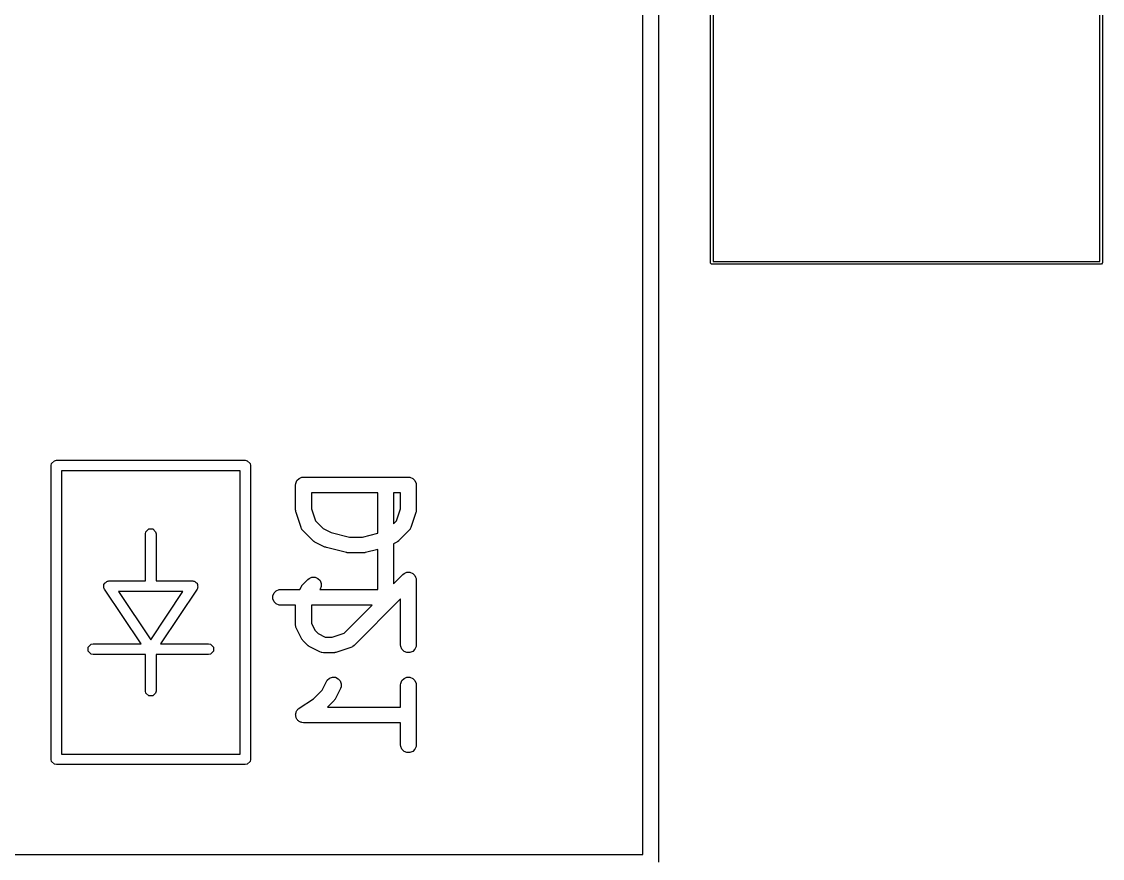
# Model space of a CAD drawing. Extents: x 100 to 190, y -154 to -36.
# Drawn here: x 174.98 to 185.28, y -76.16 to -68.19 of the extents above; entities that cross this region are included whole.
import ezdxf

# ---------------------------------------------------------------- set-up
doc = ezdxf.new("R2010")
doc.units = 0
doc.layers.add('BLACK', color=7, linetype='CONTINUOUS')

msp = doc.modelspace()

# ---------------------------------------------------------------- linework, layer by layer
at = {"layer": 'BLACK', "linetype": 'CONTINUOUS'}
for p, q in [((181.05, -57.15), (181.05, -76.2)), ((180.9, -76.125), (180.9, -57.225)), ((181.5465, -70.4869), (181.5465, -66.733871)), ((185.2549, -70.4742), (185.2549, -66.707063)), ((185.2803, -66.729576), (185.2803, -70.4869)), ((181.5719, -66.753593), (181.5719, -70.4742)), ((181.547467, -70.49176), (181.5465, -70.4869)), ((181.55434, -70.498633), (181.547467, -70.49176)), ((181.5592, -70.4996), (181.55434, -70.498633)), ((185.2676, -70.4996), (181.5592, -70.4996)), ((181.5719, -70.4742), (185.2549, -70.4742)), ((185.27246, -70.498633), (185.2676, -70.4996)), ((185.279333, -70.49176), (185.27246, -70.498633)), ((185.2803, -70.4869), (185.279333, -70.49176)), ((175.2625, -72.41875), (175.266306, -72.399616)), ((175.266306, -72.399616), (175.293366, -72.372556)), ((175.293366, -72.372556), (175.3125, -72.36875)), ((175.3125, -72.36875), (177.1125, -72.36875)), ((177.1125, -72.36875), (177.131634, -72.372556)), ((177.131634, -72.372556), (177.158694, -72.399616)), ((177.158694, -72.399616), (177.1625, -72.41875)), ((175.2625, -75.21875), (175.2625, -72.41875)), ((175.3625, -72.46875), (175.3625, -75.16875)), ((177.0625, -72.46875), (175.3625, -72.46875)), ((177.0625, -75.16875), (177.0625, -72.46875)), ((177.1625, -72.41875), (177.1625, -75.21875)), ((177.592319, -72.604464), (177.59376, -72.589832)), ((177.592319, -72.842559), (177.592319, -72.604464)), ((177.59376, -72.589832), (177.604959, -72.562796)), ((177.604959, -72.562796), (177.625651, -72.542104)), ((177.625651, -72.542104), (177.652687, -72.530905)), ((177.652687, -72.530905), (177.667319, -72.529464)), ((177.667319, -72.529464), (178.667319, -72.529464)), ((178.667319, -72.529464), (178.681951, -72.530905)), ((178.681951, -72.530905), (178.708987, -72.542104)), ((178.708987, -72.542104), (178.729679, -72.562796)), ((178.729679, -72.562796), (178.740878, -72.589832)), ((178.740878, -72.589832), (178.742319, -72.604464)), ((178.742319, -72.604464), (178.742319, -72.842559)), ((178.375, -72.679464), (177.742319, -72.679464)), ((177.742319, -72.679464), (177.742319, -72.830388)), ((178.375, -73.064519), (178.375, -72.679464)), ((178.592319, -72.679464), (178.525, -72.679464)), ((178.525, -72.679464), (178.525, -72.974048)), ((178.592319, -72.830389), (178.592319, -72.679464)), ((177.593048, -72.849964), (177.592319, -72.842559)), ((177.592908, -72.851939), (177.593048, -72.849964)), ((177.593498, -72.854536), (177.592908, -72.851939)), ((177.59376, -72.857191), (177.593498, -72.854536)), ((177.594518, -72.859022), (177.59376, -72.857191)), ((177.596168, -72.866276), (177.594518, -72.859022)), ((177.643787, -73.009133), (177.596168, -72.866276)), ((177.742319, -72.830388), (177.78049, -72.944902)), ((178.554148, -72.944901), (178.592319, -72.830389)), ((178.73847, -72.866277), (178.690851, -73.009133)), ((178.740119, -72.859021), (178.73847, -72.866277)), ((178.740878, -72.857191), (178.740119, -72.859021)), ((178.741139, -72.854537), (178.740878, -72.857191)), ((178.74173, -72.85194), (178.741139, -72.854537)), ((178.742319, -72.842559), (178.741589, -72.849965)), ((178.741589, -72.849965), (178.74173, -72.85194)), ((177.649781, -73.022558), (177.643787, -73.009133)), ((177.78049, -72.944902), (177.854603, -73.019015)), ((177.854603, -73.019015), (177.93159, -73.057508)), ((178.525, -72.974048), (178.554148, -72.944901)), ((178.690851, -73.009133), (178.684857, -73.022559)), ((176.1625, -73.06875), (176.166306, -73.049616)), ((176.1625, -73.51875), (176.1625, -73.06875)), ((176.166306, -73.049616), (176.193366, -73.022556)), ((176.193366, -73.022556), (176.231634, -73.022556)), ((176.231634, -73.022556), (176.258694, -73.049616)), ((176.258694, -73.049616), (176.2625, -73.06875)), ((176.2625, -73.06875), (176.2625, -73.51875)), ((177.651546, -73.024593), (177.649781, -73.022558)), ((177.652578, -73.027084), (177.651546, -73.024593)), ((177.661905, -73.038449), (177.652578, -73.027084)), ((177.757143, -73.133687), (177.661905, -73.038449)), ((177.93159, -73.057508), (178.105124, -73.100892)), ((178.105124, -73.100892), (178.229513, -73.100892)), ((178.229513, -73.100892), (178.375, -73.064519)), ((178.672733, -73.038449), (178.577494, -73.133687)), ((178.682061, -73.027084), (178.672733, -73.038449)), ((178.683092, -73.024593), (178.682061, -73.027084)), ((178.684857, -73.022559), (178.683092, -73.024593)), ((177.762893, -73.138407), (177.757143, -73.133687)), ((177.764192, -73.139904), (177.762893, -73.138407)), ((177.766446, -73.141323), (177.764192, -73.139904)), ((177.768508, -73.143015), (177.766446, -73.141323)), ((177.77034, -73.143773), (177.768508, -73.143015)), ((177.776635, -73.147736), (177.77034, -73.143773)), ((177.871873, -73.195355), (177.776635, -73.147736)), ((177.872942, -73.195764), (177.871873, -73.195355)), ((177.873378, -73.196087), (177.872942, -73.195764)), ((177.879514, -73.198279), (177.873378, -73.196087)), ((177.885604, -73.20061), (177.879514, -73.198279)), ((177.886144, -73.200648), (177.885604, -73.20061)), ((177.887224, -73.201034), (177.886144, -73.200648)), ((178.0777, -73.248653), (177.887224, -73.201034)), ((178.375, -73.219137), (178.256937, -73.248653)), ((178.375, -73.6), (178.375, -73.219137)), ((178.558002, -73.147736), (178.525, -73.164237)), ((178.525, -73.164237), (178.525, -73.545478)), ((178.564298, -73.143772), (178.558002, -73.147736)), ((178.566128, -73.143015), (178.564298, -73.143772)), ((178.568186, -73.141325), (178.566128, -73.143015)), ((178.570445, -73.139904), (178.568186, -73.141325)), ((178.571744, -73.138405), (178.570445, -73.139904)), ((178.577494, -73.133687), (178.571744, -73.138405)), ((178.080236, -73.249028), (178.0777, -73.248653)), ((178.081258, -73.249451), (178.080236, -73.249028)), ((178.08677, -73.249993), (178.081258, -73.249451)), ((178.092244, -73.250803), (178.08677, -73.249993)), ((178.093336, -73.25064), (178.092244, -73.250803)), ((178.09589, -73.250892), (178.093336, -73.25064)), ((178.238747, -73.250892), (178.09589, -73.250892)), ((178.2413, -73.25064), (178.238747, -73.250892)), ((178.242393, -73.250803), (178.2413, -73.25064)), ((178.247866, -73.249993), (178.242393, -73.250803)), ((178.253379, -73.249451), (178.247866, -73.249993)), ((178.2544, -73.249028), (178.253379, -73.249451)), ((178.256937, -73.248653), (178.2544, -73.249028)), ((175.770956, -73.540928), (175.783069, -73.532852)), ((175.783069, -73.532852), (175.793366, -73.522556)), ((175.793366, -73.522556), (175.800703, -73.521096)), ((175.800703, -73.521096), (175.802797, -73.519701)), ((175.802797, -73.519701), (175.805251, -73.520191)), ((175.805251, -73.520191), (175.8125, -73.51875)), ((175.8125, -73.51875), (176.1625, -73.51875)), ((176.2625, -73.51875), (176.6125, -73.51875)), ((176.6125, -73.51875), (176.619748, -73.520191)), ((176.619748, -73.520191), (176.622203, -73.519701)), ((176.622203, -73.519701), (176.624296, -73.521096)), ((176.624296, -73.521096), (176.631634, -73.522556)), ((176.631634, -73.522556), (176.64193, -73.532852)), ((176.64193, -73.532852), (176.654044, -73.540928)), ((177.661905, -73.551431), (177.709524, -73.503812)), ((177.709524, -73.503812), (177.720889, -73.494485)), ((177.720889, -73.494485), (177.747925, -73.483286)), ((177.747925, -73.483286), (177.777188, -73.483286)), ((177.777188, -73.483286), (177.804224, -73.494485)), ((177.804224, -73.494485), (177.824917, -73.515178)), ((177.824917, -73.515178), (177.836116, -73.542214)), ((178.525, -73.545478), (178.614286, -73.456193)), ((178.614286, -73.456193), (178.625651, -73.446865)), ((178.625651, -73.446865), (178.644768, -73.438946)), ((178.644768, -73.438946), (178.652687, -73.435667)), ((178.652687, -73.435667), (178.681951, -73.435667)), ((178.681951, -73.435667), (178.708987, -73.446866)), ((178.708987, -73.446866), (178.72968, -73.467558)), ((178.72968, -73.467558), (178.736194, -73.483286)), ((178.736194, -73.483286), (178.740878, -73.494594)), ((178.740878, -73.494594), (178.742319, -73.509226)), ((178.742319, -73.509226), (178.742319, -74.128273)), ((175.763451, -73.578453), (175.766306, -73.564178)), ((175.766306, -73.585366), (175.763451, -73.578453)), ((175.766306, -73.549616), (175.769946, -73.545975)), ((175.766306, -73.564178), (175.766306, -73.549616)), ((175.766306, -73.587884), (175.766306, -73.585366)), ((175.768076, -73.589654), (175.766306, -73.587884)), ((175.770897, -73.596485), (175.768076, -73.589654)), ((175.769946, -73.545975), (175.770956, -73.540928)), ((176.119074, -74.11875), (175.770897, -73.596485)), ((175.905926, -73.61875), (176.212499, -74.078611)), ((176.519074, -73.61875), (175.905926, -73.61875)), ((176.212499, -74.078611), (176.519074, -73.61875)), ((176.654102, -73.596485), (176.305926, -74.11875)), ((176.654044, -73.540928), (176.655053, -73.545975)), ((176.656922, -73.589655), (176.654102, -73.596485)), ((176.655053, -73.545975), (176.658694, -73.549616)), ((176.658694, -73.587884), (176.656922, -73.589655)), ((176.658694, -73.549616), (176.658694, -73.564178)), ((176.658694, -73.564178), (176.661549, -73.578454)), ((176.661549, -73.578454), (176.658694, -73.585366)), ((176.658694, -73.585366), (176.658694, -73.587884)), ((177.376441, -73.660368), (177.38764, -73.633332)), ((177.38764, -73.633332), (177.408332, -73.61264)), ((177.408332, -73.61264), (177.435368, -73.601441)), ((177.435368, -73.601441), (177.45, -73.6)), ((177.45, -73.6), (177.633317, -73.6)), ((177.633317, -73.6), (177.647856, -73.570923)), ((177.647856, -73.570923), (177.65182, -73.564623)), ((177.65182, -73.564623), (177.652578, -73.562796)), ((177.652578, -73.562796), (177.654266, -73.560739)), ((177.654266, -73.560739), (177.655688, -73.55848)), ((177.655688, -73.55848), (177.657186, -73.55718)), ((177.657186, -73.55718), (177.661905, -73.551431)), ((177.824917, -73.598513), (177.823697, -73.6)), ((177.823697, -73.6), (178.375, -73.6)), ((177.836116, -73.571477), (177.824917, -73.598513)), ((177.836116, -73.542214), (177.836116, -73.571477)), ((177.376441, -73.689632), (177.376441, -73.660368)), ((177.38764, -73.716668), (177.376441, -73.689632)), ((177.408332, -73.73736), (177.38764, -73.716668)), ((177.435368, -73.748559), (177.408332, -73.73736)), ((178.592319, -73.690291), (178.148923, -74.133687)), ((178.592319, -74.128273), (178.592319, -73.690291)), ((177.45, -73.75), (177.435368, -73.748559)), ((177.592319, -73.75), (177.45, -73.75)), ((177.592319, -73.937797), (177.592319, -73.75)), ((177.742319, -73.75), (177.742319, -73.920092)), ((178.320478, -73.75), (177.742319, -73.75)), ((178.055376, -74.015101), (178.320478, -73.75)), ((177.59376, -73.952429), (177.592319, -73.937797)), ((177.742319, -73.920092), (177.776577, -73.988608)), ((177.594791, -73.954918), (177.59376, -73.952429)), ((177.594982, -73.957606), (177.594791, -73.954918)), ((177.600237, -73.971338), (177.594982, -73.957606)), ((177.647856, -74.066576), (177.600237, -73.971338)), ((177.776577, -73.988608), (177.806984, -74.019015)), ((177.806984, -74.019015), (177.8755, -74.053273)), ((177.940863, -74.053273), (178.055376, -74.015101)), ((175.616306, -74.149616), (175.643366, -74.122556)), ((175.616306, -74.187884), (175.616306, -74.149616)), ((175.643366, -74.122556), (175.6625, -74.11875)), ((175.6625, -74.11875), (176.119074, -74.11875)), ((176.305926, -74.11875), (176.7625, -74.11875)), ((176.7625, -74.11875), (176.781634, -74.122556)), ((176.781634, -74.122556), (176.808694, -74.149616)), ((176.808694, -74.149616), (176.808694, -74.187884)), ((177.65182, -74.072875), (177.647856, -74.066576)), ((177.652578, -74.074703), (177.65182, -74.072875)), ((177.654266, -74.076759), (177.652578, -74.074703)), ((177.655688, -74.079019), (177.654266, -74.076759)), ((177.657186, -74.080318), (177.655688, -74.079019)), ((177.661905, -74.086068), (177.657186, -74.080318)), ((177.709524, -74.133687), (177.661905, -74.086068)), ((177.715273, -74.138405), (177.709524, -74.133687)), ((177.716573, -74.139904), (177.715273, -74.138405)), ((177.718832, -74.141325), (177.716573, -74.139904)), ((177.720889, -74.143014), (177.718832, -74.141325)), ((177.722716, -74.143771), (177.720889, -74.143014)), ((177.729016, -74.147736), (177.722716, -74.143771)), ((177.824254, -74.195355), (177.729016, -74.147736)), ((177.8755, -74.053273), (177.940863, -74.053273)), ((178.119607, -74.151805), (177.97675, -74.199424)), ((178.133032, -74.145811), (178.119607, -74.151805)), ((178.135067, -74.144045), (178.133032, -74.145811)), ((178.137558, -74.143014), (178.135067, -74.144045)), ((178.148923, -74.133687), (178.137558, -74.143014)), ((178.59376, -74.142905), (178.592319, -74.128273)), ((178.604959, -74.169941), (178.59376, -74.142905)), ((178.740878, -74.142905), (178.729679, -74.169941)), ((178.742319, -74.128273), (178.740878, -74.142905)), ((175.643366, -74.214944), (175.616306, -74.187884)), ((175.6625, -74.21875), (175.643366, -74.214944)), ((176.1625, -74.21875), (175.6625, -74.21875)), ((176.1625, -74.56875), (176.1625, -74.21875)), ((176.7625, -74.21875), (176.2625, -74.21875)), ((176.2625, -74.21875), (176.2625, -74.56875)), ((176.781634, -74.214944), (176.7625, -74.21875)), ((176.808694, -74.187884), (176.781634, -74.214944)), ((177.837985, -74.20061), (177.824254, -74.195355)), ((177.840674, -74.200801), (177.837985, -74.20061)), ((177.843163, -74.201832), (177.840674, -74.200801)), ((177.857795, -74.203273), (177.843163, -74.201832)), ((177.953033, -74.203273), (177.857795, -74.203273)), ((177.960438, -74.202543), (177.953033, -74.203273)), ((177.962413, -74.202684), (177.960438, -74.202543)), ((177.96501, -74.202093), (177.962413, -74.202684)), ((177.967665, -74.201832), (177.96501, -74.202093)), ((177.969496, -74.201073), (177.967665, -74.201832)), ((177.97675, -74.199424), (177.969496, -74.201073)), ((178.625651, -74.190633), (178.604959, -74.169941)), ((178.652687, -74.201832), (178.625651, -74.190633)), ((178.681951, -74.201832), (178.652687, -74.201832)), ((178.708987, -74.190633), (178.681951, -74.201832)), ((178.729679, -74.169941), (178.708987, -74.190633)), ((177.893783, -74.463242), (177.915891, -74.444069)), ((177.915891, -74.444069), (177.943652, -74.434815)), ((177.943652, -74.434815), (177.972842, -74.436889)), ((177.972842, -74.436889), (177.999017, -74.449977)), ((177.999017, -74.449977), (178.01819, -74.472084)), ((178.604959, -74.467558), (178.625651, -74.446866)), ((178.625651, -74.446866), (178.652687, -74.435667)), ((178.652687, -74.435667), (178.681951, -74.435667)), ((178.681951, -74.435667), (178.708987, -74.446866)), ((178.708987, -74.446866), (178.729679, -74.467558)), ((177.762394, -74.641417), (177.843775, -74.560037)), ((177.843775, -74.560037), (177.885951, -74.475685)), ((177.885951, -74.475685), (177.893783, -74.463242)), ((178.020115, -74.542767), (177.972496, -74.638005)), ((178.01819, -74.472084), (178.027444, -74.499846)), ((178.02537, -74.529036), (178.020115, -74.542767)), ((178.027444, -74.499846), (178.02537, -74.529036)), ((178.592319, -74.509226), (178.59376, -74.494594)), ((178.592319, -74.71994), (178.592319, -74.509226)), ((178.59376, -74.494594), (178.604959, -74.467558)), ((178.729679, -74.467558), (178.740878, -74.494594)), ((178.740878, -74.494594), (178.742319, -74.509226)), ((178.742319, -74.509226), (178.742319, -75.080654)), ((176.166306, -74.587884), (176.1625, -74.56875)), ((176.193366, -74.614944), (176.166306, -74.587884)), ((176.231634, -74.614944), (176.193366, -74.614944)), ((176.258694, -74.587884), (176.231634, -74.614944)), ((176.2625, -74.56875), (176.258694, -74.587884)), ((177.625716, -74.732536), (177.762394, -74.641417)), ((177.958447, -74.657497), (177.896004, -74.71994)), ((177.963167, -74.651746), (177.958447, -74.657497)), ((177.964664, -74.650448), (177.963167, -74.651746)), ((177.966083, -74.648193), (177.964664, -74.650448)), ((177.967775, -74.646132), (177.966083, -74.648193)), ((177.968533, -74.644299), (177.967775, -74.646132)), ((177.972496, -74.638005), (177.968533, -74.644299)), ((177.596601, -74.773447), (177.598058, -74.766167)), ((177.598058, -74.766167), (177.602146, -74.760061)), ((177.602146, -74.760061), (177.604959, -74.753272)), ((177.604959, -74.753272), (177.610209, -74.748021)), ((177.610209, -74.748021), (177.614341, -74.741852)), ((177.614341, -74.741852), (177.625599, -74.732631)), ((177.625599, -74.732631), (177.625651, -74.73258)), ((177.625651, -74.73258), (177.625673, -74.73257)), ((177.625673, -74.73257), (177.625716, -74.732536)), ((177.896004, -74.71994), (178.592319, -74.71994)), ((177.592319, -74.794861), (177.59376, -74.787656)), ((177.59376, -74.802145), (177.592319, -74.794861)), ((177.59376, -74.780308), (177.596601, -74.773447)), ((177.59376, -74.787656), (177.59376, -74.780308)), ((177.59376, -74.809572), (177.59376, -74.802145)), ((177.596572, -74.81636), (177.59376, -74.809572)), ((177.597998, -74.823569), (177.596572, -74.81636)), ((177.602117, -74.829747), (177.597998, -74.823569)), ((177.604959, -74.836608), (177.602117, -74.829747)), ((177.610154, -74.841803), (177.604959, -74.836608)), ((177.614231, -74.847918), (177.610154, -74.841803)), ((177.6204, -74.852049), (177.614231, -74.847918)), ((177.625651, -74.8573), (177.6204, -74.852049)), ((177.63244, -74.860112), (177.625651, -74.8573)), ((177.638546, -74.864201), (177.63244, -74.860112)), ((177.645826, -74.865657), (177.638546, -74.864201)), ((177.652687, -74.868499), (177.645826, -74.865657)), ((177.667163, -74.869924), (177.652687, -74.868499)), ((177.66724, -74.86994), (177.667163, -74.869924)), ((177.667266, -74.869934), (177.66724, -74.86994)), ((177.667319, -74.86994), (177.667266, -74.869934)), ((178.592319, -74.86994), (177.667319, -74.86994)), ((178.592319, -75.080654), (178.592319, -74.86994)), ((175.3625, -75.16875), (177.0625, -75.16875)), ((178.59376, -75.095286), (178.592319, -75.080654)), ((178.604959, -75.122322), (178.59376, -75.095286)), ((178.625651, -75.143014), (178.604959, -75.122322)), ((178.652687, -75.154213), (178.625651, -75.143014)), ((178.681951, -75.154213), (178.652687, -75.154213)), ((178.708987, -75.143014), (178.681951, -75.154213)), ((178.729679, -75.122322), (178.708987, -75.143014)), ((178.740878, -75.095286), (178.729679, -75.122322)), ((178.742319, -75.080654), (178.740878, -75.095286)), ((175.266306, -75.237884), (175.2625, -75.21875)), ((175.293366, -75.264944), (175.266306, -75.237884)), ((175.3125, -75.26875), (175.293366, -75.264944)), ((177.1125, -75.26875), (175.3125, -75.26875)), ((177.131634, -75.264944), (177.1125, -75.26875)), ((177.158694, -75.237884), (177.131634, -75.264944)), ((177.1625, -75.21875), (177.158694, -75.237884)), ((162, -76.125), (180.9, -76.125))]:
    msp.add_line(p, q, dxfattribs=at)

doc.saveas('drawing.dxf')
